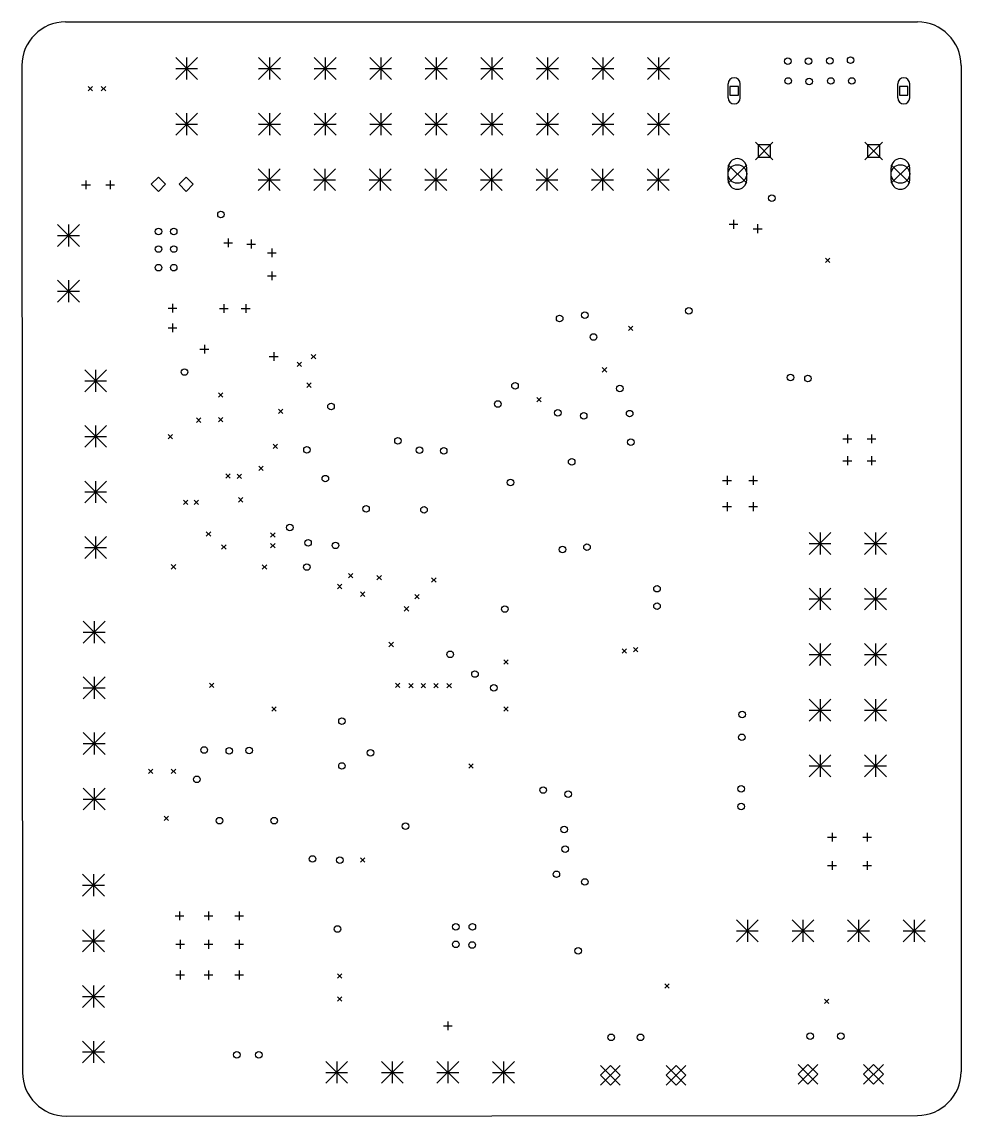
# Model space of a CAD drawing. Extents: x 116.5 to 212.9, y -168.2 to -74.3.
# Drawn here: x 117.6 to 160.5, y -124.3 to -74.3 of the extents above; entities that cross this region are included whole.
import ezdxf

# ---------------------------------------------------------------- set-up
doc = ezdxf.new("R2010")
doc.units = 0
doc.layers.add('BLACK', color=7, linetype='CONTINUOUS')

msp = doc.modelspace()

# ---------------------------------------------------------------- linework, layer by layer
at = {"layer": 'BLACK', "linetype": 'CONTINUOUS'}
for p, q in [((119.57, -74.35), (158.5, -74.35)), ((124.6, -75.985), (125.6, -76.985)), ((125.6, -75.985), (124.6, -76.985)), ((125.1, -75.985), (125.1, -76.985)), ((128.39, -75.98), (129.39, -76.98)), ((129.39, -75.98), (128.39, -76.98)), ((128.89, -75.98), (128.89, -76.98)), ((130.93, -75.98), (131.93, -76.98)), ((131.93, -75.98), (130.93, -76.98)), ((131.43, -75.98), (131.43, -76.98)), ((133.47, -75.98), (134.47, -76.98)), ((134.47, -75.98), (133.47, -76.98)), ((133.97, -75.98), (133.97, -76.98)), ((136.01, -75.98), (137.01, -76.98)), ((137.01, -75.98), (136.01, -76.98)), ((136.51, -75.98), (136.51, -76.98)), ((138.55, -75.98), (139.55, -76.98)), ((139.55, -75.98), (138.55, -76.98)), ((139.05, -75.98), (139.05, -76.98)), ((141.09, -75.98), (142.09, -76.98)), ((142.09, -75.98), (141.09, -76.98)), ((141.59, -75.98), (141.59, -76.98)), ((143.63, -75.98), (144.63, -76.98)), ((144.63, -75.98), (143.63, -76.98)), ((144.13, -75.98), (144.13, -76.98)), ((146.17, -75.98), (147.17, -76.98)), ((147.17, -75.98), (146.17, -76.98)), ((146.67, -75.98), (146.67, -76.98)), ((117.57, -76.35), (117.6, -122.35)), ((124.6, -76.485), (125.6, -76.485)), ((128.39, -76.48), (129.39, -76.48)), ((130.93, -76.48), (131.93, -76.48)), ((133.47, -76.48), (134.47, -76.48)), ((136.01, -76.48), (137.01, -76.48)), ((138.55, -76.48), (139.55, -76.48)), ((141.09, -76.48), (142.09, -76.48)), ((143.63, -76.48), (144.63, -76.48)), ((146.17, -76.48), (147.17, -76.48)), ((160.5, -76.35), (160.5, -122.32)), ((120.6, -77.3), (120.8, -77.5)), ((120.8, -77.3), (120.6, -77.5)), ((121.2, -77.3), (121.4, -77.5)), ((121.4, -77.3), (121.2, -77.5)), ((149.85, -77.825), (149.85, -77.175)), ((150.319, -77.305), (149.931, -77.305)), ((149.931, -77.305), (149.931, -77.695)), ((150.319, -77.695), (150.319, -77.305)), ((150.4, -77.825), (150.4, -77.175)), ((157.6, -77.825), (157.6, -77.175)), ((158.069, -77.305), (157.681, -77.305)), ((157.681, -77.305), (157.681, -77.695)), ((158.069, -77.695), (158.069, -77.305)), ((158.15, -77.825), (158.15, -77.175)), ((149.931, -77.695), (150.319, -77.695)), ((157.681, -77.695), (158.069, -77.695)), ((124.6, -78.525), (125.6, -79.525)), ((125.6, -78.525), (124.6, -79.525)), ((125.1, -78.525), (125.1, -79.525)), ((128.39, -78.52), (129.39, -79.52)), ((129.39, -78.52), (128.39, -79.52)), ((128.89, -78.52), (128.89, -79.52)), ((130.93, -78.52), (131.93, -79.52)), ((131.93, -78.52), (130.93, -79.52)), ((131.43, -78.52), (131.43, -79.52)), ((133.47, -78.52), (134.47, -79.52)), ((134.47, -78.52), (133.47, -79.52)), ((133.97, -78.52), (133.97, -79.52)), ((136.01, -78.52), (137.01, -79.52)), ((137.01, -78.52), (136.01, -79.52)), ((136.51, -78.52), (136.51, -79.52)), ((138.55, -78.52), (139.55, -79.52)), ((139.55, -78.52), (138.55, -79.52)), ((139.05, -78.52), (139.05, -79.52)), ((141.09, -78.52), (142.09, -79.52)), ((142.09, -78.52), (141.09, -79.52)), ((141.59, -78.52), (141.59, -79.52)), ((143.63, -78.52), (144.63, -79.52)), ((144.63, -78.52), (143.63, -79.52)), ((144.13, -78.52), (144.13, -79.52)), ((146.17, -78.52), (147.17, -79.52)), ((147.17, -78.52), (146.17, -79.52)), ((146.67, -78.52), (146.67, -79.52)), ((124.6, -79.025), (125.6, -79.025)), ((128.39, -79.02), (129.39, -79.02)), ((130.93, -79.02), (131.93, -79.02)), ((133.47, -79.02), (134.47, -79.02)), ((136.01, -79.02), (137.01, -79.02)), ((138.55, -79.02), (139.55, -79.02)), ((141.09, -79.02), (142.09, -79.02)), ((143.63, -79.02), (144.63, -79.02)), ((146.17, -79.02), (147.17, -79.02)), ((151.1, -79.85), (151.9, -80.65)), ((151.9, -79.85), (151.1, -80.65)), ((151.783, -79.967), (151.217, -79.967)), ((151.217, -79.967), (151.217, -80.533)), ((151.783, -80.533), (151.783, -79.967)), ((156.1, -79.85), (156.9, -80.65)), ((156.9, -79.85), (156.1, -80.65)), ((156.783, -79.967), (156.217, -79.967)), ((156.217, -79.967), (156.217, -80.533)), ((156.783, -80.533), (156.783, -79.967)), ((149.85, -80.875), (150.7, -81.725)), ((150.7, -80.875), (149.85, -81.725)), ((151.217, -80.533), (151.783, -80.533)), ((156.217, -80.533), (156.783, -80.533)), ((157.3, -80.875), (158.15, -81.725)), ((158.15, -80.875), (157.3, -81.725)), ((123.81, -81.445), (123.485, -81.77)), ((124.135, -81.77), (123.81, -81.445)), ((125.08, -81.445), (124.755, -81.77)), ((125.405, -81.77), (125.08, -81.445)), ((128.37, -81.06), (129.37, -82.06)), ((129.37, -81.06), (128.37, -82.06)), ((128.87, -81.06), (128.87, -82.06)), ((130.91, -81.06), (131.91, -82.06)), ((131.91, -81.06), (130.91, -82.06)), ((131.41, -81.06), (131.41, -82.06)), ((133.45, -81.06), (134.45, -82.06)), ((134.45, -81.06), (133.45, -82.06)), ((133.95, -81.06), (133.95, -82.06)), ((135.99, -81.06), (136.99, -82.06)), ((136.99, -81.06), (135.99, -82.06)), ((136.49, -81.06), (136.49, -82.06)), ((138.53, -81.06), (139.53, -82.06)), ((139.53, -81.06), (138.53, -82.06)), ((139.03, -81.06), (139.03, -82.06)), ((141.07, -81.06), (142.07, -82.06)), ((142.07, -81.06), (141.07, -82.06)), ((141.57, -81.06), (141.57, -82.06)), ((143.61, -81.06), (144.61, -82.06)), ((144.61, -81.06), (143.61, -82.06)), ((144.11, -81.06), (144.11, -82.06)), ((146.15, -81.06), (147.15, -82.06)), ((147.15, -81.06), (146.15, -82.06)), ((146.65, -81.06), (146.65, -82.06)), ((149.85, -81.575), (149.85, -81.025)), ((150.7, -81.575), (150.7, -81.025)), ((157.3, -81.575), (157.3, -81.025)), ((158.15, -81.575), (158.15, -81.025)), ((120.3, -81.8), (120.7, -81.8)), ((120.5, -81.6), (120.5, -82)), ((121.4, -81.8), (121.8, -81.8)), ((121.6, -81.6), (121.6, -82)), ((123.485, -81.77), (123.81, -82.095)), ((123.81, -82.095), (124.135, -81.77)), ((124.755, -81.77), (125.08, -82.095)), ((125.08, -82.095), (125.405, -81.77)), ((128.37, -81.56), (129.37, -81.56)), ((130.91, -81.56), (131.91, -81.56)), ((133.45, -81.56), (134.45, -81.56)), ((135.99, -81.56), (136.99, -81.56)), ((138.53, -81.56), (139.53, -81.56)), ((141.07, -81.56), (142.07, -81.56)), ((143.61, -81.56), (144.61, -81.56)), ((146.15, -81.56), (147.15, -81.56)), ((150.1, -83.4), (150.1, -83.8)), ((119.2, -83.61), (120.2, -84.61)), ((120.2, -83.61), (119.2, -84.61)), ((119.7, -83.61), (119.7, -84.61)), ((149.9, -83.6), (150.3, -83.6)), ((151, -83.8), (151.4, -83.8)), ((151.2, -83.6), (151.2, -84)), ((119.2, -84.11), (120.2, -84.11)), ((126.8, -84.45), (127.2, -84.45)), ((127, -84.25), (127, -84.65)), ((127.85, -84.5), (128.25, -84.5)), ((128.05, -84.3), (128.05, -84.7)), ((128.8, -84.9), (129.2, -84.9)), ((129, -84.7), (129, -85.1)), ((154.3, -85.15), (154.5, -85.35)), ((154.5, -85.15), (154.3, -85.35)), ((128.8, -85.95), (129.2, -85.95)), ((129, -85.75), (129, -86.15)), ((119.2, -86.15), (120.2, -87.15)), ((120.2, -86.15), (119.2, -87.15)), ((119.7, -86.15), (119.7, -87.15)), ((119.2, -86.65), (120.2, -86.65)), ((124.26, -87.43), (124.66, -87.43)), ((124.46, -87.23), (124.46, -87.63)), ((126.6, -87.45), (127, -87.45)), ((126.8, -87.25), (126.8, -87.65)), ((127.6, -87.45), (128, -87.45)), ((127.8, -87.25), (127.8, -87.65)), ((124.26, -88.33), (124.66, -88.33)), ((124.46, -88.13), (124.46, -88.53)), ((145.3, -88.25), (145.5, -88.45)), ((145.5, -88.25), (145.3, -88.45)), ((125.71, -89.3), (126.11, -89.3)), ((125.91, -89.1), (125.91, -89.5)), ((129.08, -89.44), (129.08, -89.84)), ((128.88, -89.64), (129.28, -89.64)), ((130.15, -89.9), (130.35, -90.1)), ((130.35, -89.9), (130.15, -90.1)), ((130.8, -89.55), (131, -89.75)), ((131, -89.55), (130.8, -89.75)), ((120.44, -90.25), (121.44, -91.25)), ((121.44, -90.25), (120.44, -91.25)), ((120.94, -90.25), (120.94, -91.25)), ((144.1, -90.15), (144.3, -90.35)), ((144.3, -90.15), (144.1, -90.35)), ((120.44, -90.75), (121.44, -90.75)), ((130.6, -90.85), (130.8, -91.05)), ((130.8, -90.85), (130.6, -91.05)), ((126.55, -91.3), (126.75, -91.5)), ((126.75, -91.3), (126.55, -91.5)), ((141.11, -91.51), (141.31, -91.71)), ((141.31, -91.51), (141.11, -91.71)), ((125.55, -92.45), (125.75, -92.65)), ((125.75, -92.45), (125.55, -92.65)), ((126.55, -92.43), (126.75, -92.63)), ((126.75, -92.43), (126.55, -92.63)), ((129.3, -92.05), (129.5, -92.25)), ((129.5, -92.05), (129.3, -92.25)), ((120.44, -92.79), (121.44, -93.79)), ((121.44, -92.79), (120.44, -93.79)), ((120.94, -92.79), (120.94, -93.79)), ((120.44, -93.29), (121.44, -93.29)), ((124.25, -93.2), (124.45, -93.4)), ((124.45, -93.2), (124.25, -93.4)), ((155.1, -93.4), (155.5, -93.4)), ((155.3, -93.2), (155.3, -93.6)), ((156.2, -93.4), (156.6, -93.4)), ((156.4, -93.2), (156.4, -93.6)), ((129.05, -93.65), (129.25, -93.85)), ((129.25, -93.65), (129.05, -93.85)), ((155.1, -94.4), (155.5, -94.4)), ((155.3, -94.2), (155.3, -94.6)), ((156.2, -94.4), (156.6, -94.4)), ((156.4, -94.2), (156.4, -94.6)), ((126.89, -95), (127.09, -95.2)), ((127.09, -95), (126.89, -95.2)), ((128.4, -94.65), (128.6, -94.85)), ((128.6, -94.65), (128.4, -94.85)), ((120.44, -95.33), (121.44, -96.33)), ((121.44, -95.33), (120.44, -96.33)), ((120.94, -95.33), (120.94, -96.33)), ((127.41, -95.01), (127.61, -95.21)), ((127.61, -95.01), (127.41, -95.21)), ((149.6, -95.3), (150, -95.3)), ((149.8, -95.1), (149.8, -95.5)), ((150.8, -95.3), (151.2, -95.3)), ((151, -95.1), (151, -95.5)), ((120.44, -95.83), (121.44, -95.83)), ((124.95, -96.2), (125.15, -96.4)), ((125.15, -96.2), (124.95, -96.4)), ((125.45, -96.2), (125.65, -96.4)), ((125.65, -96.2), (125.45, -96.4)), ((127.47, -96.09), (127.67, -96.29)), ((127.67, -96.09), (127.47, -96.29)), ((149.6, -96.5), (150, -96.5)), ((149.8, -96.3), (149.8, -96.7)), ((150.8, -96.5), (151.2, -96.5)), ((151, -96.3), (151, -96.7)), ((120.44, -97.87), (121.44, -98.87)), ((121.44, -97.87), (120.44, -98.87)), ((120.94, -97.87), (120.94, -98.87)), ((126, -97.65), (126.2, -97.85)), ((126.2, -97.65), (126, -97.85)), ((128.94, -97.69), (129.14, -97.89)), ((129.14, -97.69), (128.94, -97.89)), ((153.55, -97.68), (154.55, -98.68)), ((154.55, -97.68), (153.55, -98.68)), ((154.05, -97.68), (154.05, -98.68)), ((156.09, -97.68), (157.09, -98.68)), ((157.09, -97.68), (156.09, -98.68)), ((156.59, -97.68), (156.59, -98.68)), ((120.44, -98.37), (121.44, -98.37)), ((126.7, -98.24), (126.9, -98.44)), ((126.9, -98.24), (126.7, -98.44)), ((128.94, -98.19), (129.14, -98.39)), ((129.14, -98.19), (128.94, -98.39)), ((153.55, -98.18), (154.55, -98.18)), ((156.09, -98.18), (157.09, -98.18)), ((124.4, -99.15), (124.6, -99.35)), ((124.6, -99.15), (124.4, -99.35)), ((128.56, -99.16), (128.76, -99.36)), ((128.76, -99.16), (128.56, -99.36)), ((132.5, -99.55), (132.7, -99.75)), ((132.7, -99.55), (132.5, -99.75)), ((133.8, -99.65), (134, -99.85)), ((134, -99.65), (133.8, -99.85)), ((136.3, -99.75), (136.5, -99.95)), ((136.5, -99.75), (136.3, -99.95)), ((132, -100.05), (132.2, -100.25)), ((132.2, -100.05), (132, -100.25)), ((133.05, -100.4), (133.25, -100.6)), ((133.25, -100.4), (133.05, -100.6)), ((153.55, -100.22), (154.55, -101.22)), ((154.55, -100.22), (153.55, -101.22)), ((154.05, -100.22), (154.05, -101.22)), ((156.09, -100.22), (157.09, -101.22)), ((157.09, -100.22), (156.09, -101.22)), ((156.59, -100.22), (156.59, -101.22)), ((135.53, -100.51), (135.73, -100.71)), ((135.73, -100.51), (135.53, -100.71)), ((153.55, -100.72), (154.55, -100.72)), ((156.09, -100.72), (157.09, -100.72)), ((135.05, -101.07), (135.25, -101.27)), ((135.25, -101.07), (135.05, -101.27)), ((120.37, -101.74), (121.37, -102.74)), ((121.37, -101.74), (120.37, -102.74)), ((120.87, -101.74), (120.87, -102.74)), ((120.37, -102.24), (121.37, -102.24)), ((134.35, -102.7), (134.55, -102.9)), ((134.55, -102.7), (134.35, -102.9)), ((145, -103), (145.2, -103.2)), ((145.2, -103), (145, -103.2)), ((145.52, -102.93), (145.72, -103.13)), ((145.72, -102.93), (145.52, -103.13)), ((153.55, -102.76), (154.55, -103.76)), ((154.55, -102.76), (153.55, -103.76)), ((154.05, -102.76), (154.05, -103.76)), ((156.09, -102.76), (157.09, -103.76)), ((157.09, -102.76), (156.09, -103.76)), ((156.59, -102.76), (156.59, -103.76)), ((139.6, -103.5), (139.8, -103.7)), ((139.8, -103.5), (139.6, -103.7)), ((153.55, -103.26), (154.55, -103.26)), ((156.09, -103.26), (157.09, -103.26)), ((120.37, -104.28), (121.37, -105.28)), ((121.37, -104.28), (120.37, -105.28)), ((120.87, -104.28), (120.87, -105.28)), ((120.37, -104.78), (121.37, -104.78)), ((126.15, -104.56), (126.35, -104.76)), ((126.35, -104.56), (126.15, -104.76)), ((134.65, -104.57), (134.85, -104.77)), ((134.85, -104.57), (134.65, -104.77)), ((135.26, -104.575), (135.46, -104.775)), ((135.46, -104.575), (135.26, -104.775)), ((135.825, -104.575), (136.025, -104.775)), ((136.025, -104.575), (135.825, -104.775)), ((136.4, -104.575), (136.6, -104.775)), ((136.6, -104.575), (136.4, -104.775)), ((137, -104.575), (137.2, -104.775)), ((137.2, -104.575), (137, -104.775)), ((153.55, -105.3), (154.55, -106.3)), ((154.55, -105.3), (153.55, -106.3)), ((154.05, -105.3), (154.05, -106.3)), ((156.09, -105.3), (157.09, -106.3)), ((157.09, -105.3), (156.09, -106.3)), ((156.59, -105.3), (156.59, -106.3)), ((129, -105.65), (129.2, -105.85)), ((129.2, -105.65), (129, -105.85)), ((139.6, -105.65), (139.8, -105.85)), ((139.8, -105.65), (139.6, -105.85)), ((153.55, -105.8), (154.55, -105.8)), ((156.09, -105.8), (157.09, -105.8)), ((120.37, -106.82), (121.37, -107.82)), ((121.37, -106.82), (120.37, -107.82)), ((120.87, -106.82), (120.87, -107.82)), ((120.37, -107.32), (121.37, -107.32)), ((153.55, -107.84), (154.55, -108.84)), ((154.55, -107.84), (153.55, -108.84)), ((154.05, -107.84), (154.05, -108.84)), ((156.09, -107.84), (157.09, -108.84)), ((157.09, -107.84), (156.09, -108.84)), ((156.59, -107.84), (156.59, -108.84)), ((123.35, -108.5), (123.55, -108.7)), ((123.55, -108.5), (123.35, -108.7)), ((124.4, -108.5), (124.6, -108.7)), ((124.6, -108.5), (124.4, -108.7)), ((138, -108.25), (138.2, -108.45)), ((138.2, -108.25), (138, -108.45)), ((153.55, -108.34), (154.55, -108.34)), ((156.09, -108.34), (157.09, -108.34)), ((120.37, -109.36), (121.37, -110.36)), ((121.37, -109.36), (120.37, -110.36)), ((120.87, -109.36), (120.87, -110.36)), ((120.37, -109.86), (121.37, -109.86)), ((124.07, -110.64), (124.27, -110.84)), ((124.27, -110.64), (124.07, -110.84)), ((154.6, -111.4), (154.6, -111.8)), ((156.2, -111.4), (156.2, -111.8)), ((154.4, -111.6), (154.8, -111.6)), ((156, -111.6), (156.4, -111.6)), ((133.05, -112.55), (133.25, -112.75)), ((133.25, -112.55), (133.05, -112.75)), ((154.4, -112.9), (154.8, -112.9)), ((154.6, -112.7), (154.6, -113.1)), ((156, -112.9), (156.4, -112.9)), ((156.2, -112.7), (156.2, -113.1)), ((120.34, -113.3), (121.34, -114.3)), ((121.34, -113.3), (120.34, -114.3)), ((120.84, -113.3), (120.84, -114.3)), ((120.34, -113.8), (121.34, -113.8)), ((124.775, -115), (124.775, -115.4)), ((126.1, -115), (126.1, -115.4)), ((127.5, -115), (127.5, -115.4)), ((124.575, -115.2), (124.975, -115.2)), ((125.9, -115.2), (126.3, -115.2)), ((127.3, -115.2), (127.7, -115.2)), ((150.23, -115.38), (151.23, -116.38)), ((151.23, -115.38), (150.23, -116.38)), ((150.73, -115.38), (150.73, -116.38)), ((152.77, -115.38), (153.77, -116.38)), ((153.77, -115.38), (152.77, -116.38)), ((153.27, -115.38), (153.27, -116.38)), ((155.31, -115.38), (156.31, -116.38)), ((156.31, -115.38), (155.31, -116.38)), ((155.81, -115.38), (155.81, -116.38)), ((157.85, -115.38), (158.85, -116.38)), ((158.85, -115.38), (157.85, -116.38)), ((158.35, -115.38), (158.35, -116.38)), ((120.34, -115.84), (121.34, -116.84)), ((121.34, -115.84), (120.34, -116.84)), ((120.84, -115.84), (120.84, -116.84)), ((150.23, -115.88), (151.23, -115.88)), ((152.77, -115.88), (153.77, -115.88)), ((155.31, -115.88), (156.31, -115.88)), ((157.85, -115.88), (158.85, -115.88)), ((120.34, -116.34), (121.34, -116.34)), ((124.6, -116.5), (125, -116.5)), ((124.8, -116.3), (124.8, -116.7)), ((125.9, -116.5), (126.3, -116.5)), ((126.1, -116.3), (126.1, -116.7)), ((127.3, -116.5), (127.7, -116.5)), ((127.5, -116.3), (127.5, -116.7)), ((124.6, -117.9), (125, -117.9)), ((124.8, -117.7), (124.8, -118.1)), ((125.9, -117.9), (126.3, -117.9)), ((126.1, -117.7), (126.1, -118.1)), ((127.3, -117.9), (127.7, -117.9)), ((127.5, -117.7), (127.5, -118.1)), ((132, -117.85), (132.2, -118.05)), ((132.2, -117.85), (132, -118.05)), ((120.34, -118.38), (121.34, -119.38)), ((121.34, -118.38), (120.34, -119.38)), ((120.84, -118.38), (120.84, -119.38)), ((146.95, -118.3), (147.15, -118.5)), ((147.15, -118.3), (146.95, -118.5)), ((120.34, -118.88), (121.34, -118.88)), ((132, -118.9), (132.2, -119.1)), ((132.2, -118.9), (132, -119.1)), ((154.25, -119), (154.45, -119.2)), ((154.45, -119), (154.25, -119.2)), ((136.84, -120.22), (137.24, -120.22)), ((137.04, -120.02), (137.04, -120.42)), ((120.34, -120.92), (121.34, -121.92)), ((121.34, -120.92), (120.34, -121.92)), ((120.84, -120.92), (120.84, -121.92)), ((120.34, -121.42), (121.34, -121.42)), ((131.46, -121.85), (132.46, -122.85)), ((132.46, -121.85), (131.46, -122.85)), ((131.96, -121.85), (131.96, -122.85)), ((134, -121.85), (135, -122.85)), ((135, -121.85), (134, -122.85)), ((134.5, -121.85), (134.5, -122.85)), ((136.54, -121.85), (137.54, -122.85)), ((137.54, -121.85), (136.54, -122.85)), ((137.04, -121.85), (137.04, -122.85)), ((139.08, -121.85), (140.08, -122.85)), ((140.08, -121.85), (139.08, -122.85)), ((139.58, -121.85), (139.58, -122.85)), ((153.045, -121.985), (153.945, -122.885)), ((153.945, -121.985), (153.045, -122.885)), ((153.495, -121.985), (153.045, -122.435)), ((153.945, -122.435), (153.495, -121.985)), ((156.045, -121.985), (156.945, -122.885)), ((156.945, -121.985), (156.045, -122.885)), ((156.495, -121.985), (156.045, -122.435)), ((156.945, -122.435), (156.495, -121.985)), ((131.46, -122.35), (132.46, -122.35)), ((134, -122.35), (135, -122.35)), ((136.54, -122.35), (137.54, -122.35)), ((139.08, -122.35), (140.08, -122.35)), ((144.02, -122.03), (144.92, -122.93)), ((144.92, -122.03), (144.02, -122.93)), ((144.47, -122.03), (144.02, -122.48)), ((144.02, -122.48), (144.47, -122.93)), ((144.92, -122.48), (144.47, -122.03)), ((144.47, -122.93), (144.92, -122.48)), ((147.02, -122.03), (147.92, -122.93)), ((147.92, -122.03), (147.02, -122.93)), ((147.47, -122.03), (147.02, -122.48)), ((147.02, -122.48), (147.47, -122.93)), ((147.92, -122.48), (147.47, -122.03)), ((147.47, -122.93), (147.92, -122.48)), ((153.045, -122.435), (153.495, -122.885)), ((153.495, -122.885), (153.945, -122.435)), ((156.045, -122.435), (156.495, -122.885)), ((156.495, -122.885), (156.945, -122.435)), ((119.6, -124.35), (158.5, -124.32))]:
    msp.add_line(p, q, dxfattribs=at)
at = {"layer": 'BLACK'}
for centre, radius in [((152.575, -76.15), 0.15), ((153.525, -76.15), 0.15), ((154.5, -76.125), 0.15), ((155.45, -76.1), 0.15), ((152.6, -77.05), 0.15), ((153.55, -77.075), 0.15), ((154.55, -77.05), 0.15), ((155.5, -77.05), 0.15), ((150.275, -81.3), 0.425), ((157.725, -81.3), 0.425), ((151.85, -82.4), 0.15), ((126.67, -83.15), 0.15), ((123.81, -83.93), 0.15), ((124.51, -83.93), 0.15), ((123.81, -84.73), 0.15), ((124.51, -84.73), 0.15), ((123.81, -85.58), 0.15), ((124.51, -85.58), 0.15), ((148.05, -87.55), 0.15), ((142.15, -87.9), 0.15), ((143.3, -87.75), 0.15), ((143.7, -88.75), 0.15), ((125, -90.35), 0.15), ((152.7, -90.6), 0.15), ((153.5, -90.65), 0.15), ((140.11, -90.98), 0.15), ((144.9, -91.1), 0.15), ((131.7, -91.92), 0.15), ((139.32, -91.81), 0.15), ((142.07, -92.21), 0.15), ((143.25, -92.35), 0.15), ((145.35, -92.25), 0.15), ((134.76, -93.49), 0.15), ((145.4, -93.55), 0.15), ((130.6, -93.9), 0.15), ((135.74, -93.92), 0.15), ((136.85, -93.95), 0.15), ((142.7, -94.45), 0.15), ((131.44, -95.22), 0.15), ((139.9, -95.4), 0.15), ((133.3, -96.6), 0.15), ((135.95, -96.65), 0.15), ((129.82, -97.45), 0.15), ((130.65, -98.15), 0.15), ((131.9, -98.27), 0.15), ((142.28, -98.46), 0.15), ((143.4, -98.35), 0.15), ((130.59, -99.26), 0.15), ((146.6, -100.25), 0.15), ((146.6, -101.05), 0.15), ((139.64, -101.18), 0.15), ((137.15, -103.25), 0.15), ((138.28, -104.15), 0.15), ((139.14, -104.78), 0.15), ((150.49, -106), 0.15), ((132.2, -106.3), 0.15), ((150.48, -107.04), 0.15), ((125.9, -107.62), 0.15), ((127.96, -107.64), 0.15), ((127.05, -107.66), 0.15), ((133.5, -107.75), 0.15), ((132.2, -108.35), 0.15), ((125.57, -108.96), 0.15), ((141.4, -109.45), 0.15), ((142.54, -109.64), 0.15), ((150.45, -109.4), 0.15), ((150.45, -110.2), 0.15), ((126.6, -110.85), 0.15), ((129.1, -110.85), 0.15), ((135.1, -111.1), 0.15), ((142.36, -111.25), 0.15), ((142.4, -112.15), 0.15), ((130.85, -112.6), 0.15), ((132.1, -112.65), 0.15), ((142, -113.3), 0.15), ((143.3, -113.65), 0.15), ((132, -115.8), 0.15), ((137.4, -115.7), 0.15), ((138.16, -115.7), 0.15), ((137.4, -116.5), 0.15), ((138.15, -116.53), 0.15), ((143, -116.8), 0.15), ((144.5, -120.75), 0.15), ((145.85, -120.75), 0.15), ((153.6, -120.7), 0.15), ((155, -120.7), 0.15), ((127.4, -121.55), 0.15), ((128.4, -121.55), 0.15)]:
    msp.add_circle(centre, radius, dxfattribs=at)
for centre, radius, start, end in [((119.57, -76.35), 2, 90, 180), ((158.5, -76.35), 2, 0, 90), ((150.125, -77.175), 0.275, 360, 540), ((157.875, -77.175), 0.275, 360, 540), ((150.125, -77.825), 0.275, 180, 360), ((157.875, -77.825), 0.275, 180, 360), ((150.275, -81.025), 0.425, 360, 540), ((157.725, -81.025), 0.425, 360, 540), ((150.275, -81.575), 0.425, 180, 360), ((157.725, -81.575), 0.425, 180, 360), ((119.6, -122.35), 2, 180, 270), ((158.5, -122.32), 2, -90, 0)]:
    msp.add_arc(centre, radius, start, end, dxfattribs=at)

doc.saveas('drawing.dxf')
